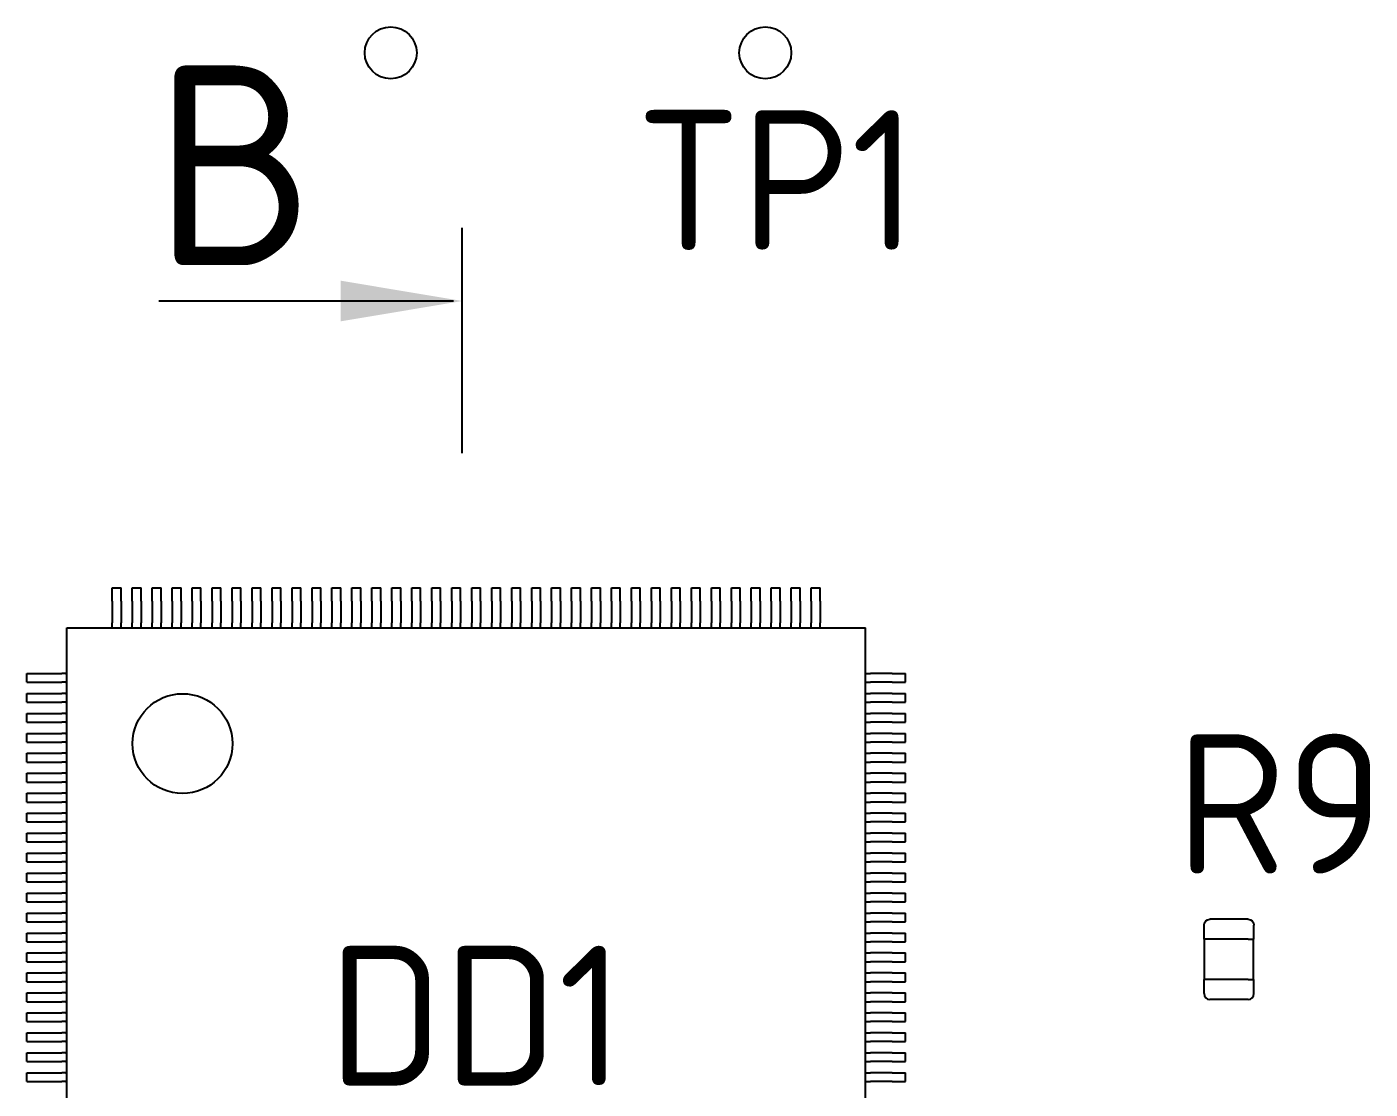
# Model space of a CAD drawing. Extents: x -34 to 51106, y -14166 to 1700.
# Drawn here: x 1099.3 to 1132.93, y 72.32 to 98.92 of the extents above; entities that cross this region are included whole.
import ezdxf

# ---------------------------------------------------------------- set-up
doc = ezdxf.new("R2010")
doc.units = 0
doc.layers.get('0').update_dxf_attribs({"linetype": 'CONTINUOUS'})
doc.layers.add('ВИДЫ', color=30, linetype='CONTINUOUS')
doc.layers.add('ТЕКСТ', color=4, linetype='CONTINUOUS')
doc.styles.add('GOST_TYPE_B', font='GOST_B.TTF', dxfattribs={"height": 3.5})

msp = doc.modelspace()

# ---------------------------------------------------------------- linework, layer by layer
at = {"linetype": 'CONTINUOUS'}
for p, q in [((1101.4356, 84.535), (1101.4356, 84.8673)), ((1101.4356, 84.8673), (1101.6556, 84.8673)), ((1101.6556, 84.535), (1101.6556, 84.8673)), ((1101.9356, 84.535), (1101.9356, 84.8673)), ((1101.9356, 84.8673), (1102.1556, 84.8673)), ((1102.1556, 84.535), (1102.1556, 84.8673)), ((1102.4356, 84.535), (1102.4356, 84.8673)), ((1102.4356, 84.8673), (1102.6556, 84.8673)), ((1102.6556, 84.535), (1102.6556, 84.8673)), ((1102.9356, 84.535), (1102.9356, 84.8673)), ((1102.9356, 84.8673), (1103.1556, 84.8673)), ((1103.1556, 84.535), (1103.1556, 84.8673)), ((1103.4356, 84.535), (1103.4356, 84.8673)), ((1103.4356, 84.8673), (1103.6556, 84.8673)), ((1103.6556, 84.535), (1103.6556, 84.8673)), ((1103.9356, 84.535), (1103.9356, 84.8673)), ((1103.9356, 84.8673), (1104.1556, 84.8673)), ((1104.1556, 84.535), (1104.1556, 84.8673)), ((1104.4356, 84.535), (1104.4356, 84.8673)), ((1104.4356, 84.8673), (1104.6556, 84.8673)), ((1104.6556, 84.535), (1104.6556, 84.8673)), ((1104.9356, 84.535), (1104.9356, 84.8673)), ((1104.9356, 84.8673), (1105.1556, 84.8673)), ((1105.1556, 84.535), (1105.1556, 84.8673)), ((1105.4356, 84.535), (1105.4356, 84.8673)), ((1105.4356, 84.8673), (1105.6556, 84.8673)), ((1105.6556, 84.535), (1105.6556, 84.8673)), ((1105.9356, 84.535), (1105.9356, 84.8673)), ((1105.9356, 84.8673), (1106.1556, 84.8673)), ((1106.1556, 84.535), (1106.1556, 84.8673)), ((1106.4356, 84.535), (1106.4356, 84.8673)), ((1106.4356, 84.8673), (1106.6556, 84.8673)), ((1106.6556, 84.535), (1106.6556, 84.8673)), ((1106.9356, 84.535), (1106.9356, 84.8673)), ((1106.9356, 84.8673), (1107.1556, 84.8673)), ((1107.1556, 84.535), (1107.1556, 84.8673)), ((1107.4356, 84.535), (1107.4356, 84.8673)), ((1107.4356, 84.8673), (1107.6556, 84.8673)), ((1107.6556, 84.535), (1107.6556, 84.8673)), ((1107.9356, 84.535), (1107.9356, 84.8673)), ((1107.9356, 84.8673), (1108.1556, 84.8673)), ((1108.1556, 84.535), (1108.1556, 84.8673)), ((1108.4356, 84.535), (1108.4356, 84.8673)), ((1108.4356, 84.8673), (1108.6556, 84.8673)), ((1108.6556, 84.535), (1108.6556, 84.8673)), ((1108.9356, 84.535), (1108.9356, 84.8673)), ((1108.9356, 84.8673), (1109.1556, 84.8673)), ((1109.1556, 84.535), (1109.1556, 84.8673)), ((1109.4356, 84.535), (1109.4356, 84.8673)), ((1109.4356, 84.8673), (1109.6556, 84.8673)), ((1109.6556, 84.535), (1109.6556, 84.8673)), ((1109.9356, 84.535), (1109.9356, 84.8673)), ((1109.9356, 84.8673), (1110.1556, 84.8673)), ((1110.1556, 84.535), (1110.1556, 84.8673)), ((1110.4356, 84.535), (1110.4356, 84.8673)), ((1110.4356, 84.8673), (1110.6556, 84.8673)), ((1110.6556, 84.535), (1110.6556, 84.8673)), ((1110.9356, 84.535), (1110.9356, 84.8673)), ((1110.9356, 84.8673), (1111.1556, 84.8673)), ((1111.1556, 84.535), (1111.1556, 84.8673)), ((1111.4356, 84.535), (1111.4356, 84.8673)), ((1111.4356, 84.8673), (1111.6556, 84.8673)), ((1111.6556, 84.535), (1111.6556, 84.8673)), ((1111.9356, 84.535), (1111.9356, 84.8673)), ((1111.9356, 84.8673), (1112.1556, 84.8673)), ((1112.1556, 84.535), (1112.1556, 84.8673)), ((1112.4356, 84.535), (1112.4356, 84.8673)), ((1112.4356, 84.8673), (1112.6556, 84.8673)), ((1112.6556, 84.535), (1112.6556, 84.8673)), ((1112.9356, 84.535), (1112.9356, 84.8673)), ((1112.9356, 84.8673), (1113.1556, 84.8673)), ((1113.1556, 84.535), (1113.1556, 84.8673)), ((1113.4356, 84.535), (1113.4356, 84.8673)), ((1113.4356, 84.8673), (1113.6556, 84.8673)), ((1113.6556, 84.535), (1113.6556, 84.8673)), ((1113.9356, 84.535), (1113.9356, 84.8673)), ((1113.9356, 84.8673), (1114.1556, 84.8673)), ((1114.1556, 84.535), (1114.1556, 84.8673)), ((1114.4356, 84.535), (1114.4356, 84.8673)), ((1114.4356, 84.8673), (1114.6556, 84.8673)), ((1114.6556, 84.535), (1114.6556, 84.8673)), ((1114.9356, 84.535), (1114.9356, 84.8673)), ((1114.9356, 84.8673), (1115.1556, 84.8673)), ((1115.1556, 84.535), (1115.1556, 84.8673)), ((1115.4356, 84.535), (1115.4356, 84.8673)), ((1115.4356, 84.8673), (1115.6556, 84.8673)), ((1115.6556, 84.535), (1115.6556, 84.8673)), ((1115.9356, 84.535), (1115.9356, 84.8673)), ((1115.9356, 84.8673), (1116.1556, 84.8673)), ((1116.1556, 84.535), (1116.1556, 84.8673)), ((1116.4356, 84.535), (1116.4356, 84.8673)), ((1116.4356, 84.8673), (1116.6556, 84.8673)), ((1116.6556, 84.535), (1116.6556, 84.8673)), ((1116.9356, 84.535), (1116.9356, 84.8673)), ((1116.9356, 84.8673), (1117.1556, 84.8673)), ((1117.1556, 84.535), (1117.1556, 84.8673)), ((1117.4356, 84.535), (1117.4356, 84.8673)), ((1117.4356, 84.8673), (1117.6556, 84.8673)), ((1117.6556, 84.535), (1117.6556, 84.8673)), ((1117.9356, 84.535), (1117.9356, 84.8673)), ((1117.9356, 84.8673), (1118.1556, 84.8673)), ((1118.1556, 84.535), (1118.1556, 84.8673)), ((1118.4356, 84.535), (1118.4356, 84.8673)), ((1118.4356, 84.8673), (1118.6556, 84.8673)), ((1118.6556, 84.535), (1118.6556, 84.8673)), ((1118.9356, 84.535), (1118.9356, 84.8673)), ((1118.9356, 84.8673), (1119.1556, 84.8673)), ((1119.1556, 84.535), (1119.1556, 84.8673)), ((1101.4356, 84.535), (1101.4356, 84.4435)), ((1101.4356, 84.4435), (1101.4356, 83.9914)), ((1101.6556, 84.535), (1101.6556, 84.4435)), ((1101.6556, 84.4435), (1101.6556, 83.9914)), ((1101.9356, 84.535), (1101.9356, 84.4435)), ((1101.9356, 84.4435), (1101.9356, 83.9914)), ((1102.1556, 84.535), (1102.1556, 84.4435)), ((1102.1556, 84.4435), (1102.1556, 83.9914)), ((1102.4356, 84.535), (1102.4356, 84.4435)), ((1102.4356, 84.4435), (1102.4356, 83.9914)), ((1102.6556, 84.535), (1102.6556, 84.4435)), ((1102.6556, 84.4435), (1102.6556, 83.9914)), ((1102.9356, 84.535), (1102.9356, 84.4435)), ((1102.9356, 84.4435), (1102.9356, 83.9914)), ((1103.1556, 84.535), (1103.1556, 84.4435)), ((1103.1556, 84.4435), (1103.1556, 83.9914)), ((1103.4356, 84.535), (1103.4356, 84.4435)), ((1103.4356, 84.4435), (1103.4356, 83.9914)), ((1103.6556, 84.535), (1103.6556, 84.4435)), ((1103.6556, 84.4435), (1103.6556, 83.9914)), ((1103.9356, 84.535), (1103.9356, 84.4435)), ((1103.9356, 84.4435), (1103.9356, 83.9914)), ((1104.1556, 84.535), (1104.1556, 84.4435)), ((1104.1556, 84.4435), (1104.1556, 83.9914)), ((1104.4356, 84.535), (1104.4356, 84.4435)), ((1104.4356, 84.4435), (1104.4356, 83.9914)), ((1104.6556, 84.535), (1104.6556, 84.4435)), ((1104.6556, 84.4435), (1104.6556, 83.9914)), ((1104.9356, 84.535), (1104.9356, 84.4435)), ((1104.9356, 84.4435), (1104.9356, 83.9914)), ((1105.1556, 84.535), (1105.1556, 84.4435)), ((1105.1556, 84.4435), (1105.1556, 83.9914)), ((1105.4356, 84.535), (1105.4356, 84.4435)), ((1105.4356, 84.4435), (1105.4356, 83.9914)), ((1105.6556, 84.535), (1105.6556, 84.4435)), ((1105.6556, 84.4435), (1105.6556, 83.9914)), ((1105.9356, 84.535), (1105.9356, 84.4435)), ((1105.9356, 84.4435), (1105.9356, 83.9914)), ((1106.1556, 84.535), (1106.1556, 84.4435)), ((1106.1556, 84.4435), (1106.1556, 83.9914)), ((1106.4356, 84.535), (1106.4356, 84.4435)), ((1106.4356, 84.4435), (1106.4356, 83.9914)), ((1106.6556, 84.535), (1106.6556, 84.4435)), ((1106.6556, 84.4435), (1106.6556, 83.9914)), ((1106.9356, 84.535), (1106.9356, 84.4435)), ((1106.9356, 84.4435), (1106.9356, 83.9914)), ((1107.1556, 84.535), (1107.1556, 84.4435)), ((1107.1556, 84.4435), (1107.1556, 83.9914)), ((1107.4356, 84.535), (1107.4356, 84.4435)), ((1107.4356, 84.4435), (1107.4356, 83.9914)), ((1107.6556, 84.535), (1107.6556, 84.4435)), ((1107.6556, 84.4435), (1107.6556, 83.9914)), ((1107.9356, 84.535), (1107.9356, 84.4435)), ((1107.9356, 84.4435), (1107.9356, 83.9914)), ((1108.1556, 84.535), (1108.1556, 84.4435)), ((1108.1556, 84.4435), (1108.1556, 83.9914)), ((1108.4356, 84.535), (1108.4356, 84.4435)), ((1108.4356, 84.4435), (1108.4356, 83.9914)), ((1108.6556, 84.535), (1108.6556, 84.4435)), ((1108.6556, 84.4435), (1108.6556, 83.9914)), ((1108.9356, 84.535), (1108.9356, 84.4435)), ((1108.9356, 84.4435), (1108.9356, 83.9914)), ((1109.1556, 84.535), (1109.1556, 84.4435)), ((1109.1556, 84.4435), (1109.1556, 83.9914)), ((1109.4356, 84.535), (1109.4356, 84.4435)), ((1109.4356, 84.4435), (1109.4356, 83.9914)), ((1109.6556, 84.535), (1109.6556, 84.4435)), ((1109.6556, 84.4435), (1109.6556, 83.9914)), ((1109.9356, 84.535), (1109.9356, 84.4435)), ((1109.9356, 84.4435), (1109.9356, 83.9914)), ((1110.1556, 84.535), (1110.1556, 84.4435)), ((1110.1556, 84.4435), (1110.1556, 83.9914)), ((1110.4356, 84.535), (1110.4356, 84.4435)), ((1110.4356, 84.4435), (1110.4356, 83.9914)), ((1110.6556, 84.535), (1110.6556, 84.4435)), ((1110.6556, 84.4435), (1110.6556, 83.9914)), ((1110.9356, 84.535), (1110.9356, 84.4435)), ((1110.9356, 84.4435), (1110.9356, 83.9914)), ((1111.1556, 84.535), (1111.1556, 84.4435)), ((1111.1556, 84.4435), (1111.1556, 83.9914)), ((1111.4356, 84.535), (1111.4356, 84.4435)), ((1111.4356, 84.4435), (1111.4356, 83.9914)), ((1111.6556, 84.535), (1111.6556, 84.4435)), ((1111.6556, 84.4435), (1111.6556, 83.9914)), ((1111.9356, 84.535), (1111.9356, 84.4435)), ((1111.9356, 84.4435), (1111.9356, 83.9914)), ((1112.1556, 84.535), (1112.1556, 84.4435)), ((1112.1556, 84.4435), (1112.1556, 83.9914)), ((1112.4356, 84.535), (1112.4356, 84.4435)), ((1112.4356, 84.4435), (1112.4356, 83.9914)), ((1112.6556, 84.535), (1112.6556, 84.4435)), ((1112.6556, 84.4435), (1112.6556, 83.9914)), ((1112.9356, 84.535), (1112.9356, 84.4435)), ((1112.9356, 84.4435), (1112.9356, 83.9914)), ((1113.1556, 84.535), (1113.1556, 84.4435)), ((1113.1556, 84.4435), (1113.1556, 83.9914)), ((1113.4356, 84.535), (1113.4356, 84.4435)), ((1113.4356, 84.4435), (1113.4356, 83.9914)), ((1113.6556, 84.535), (1113.6556, 84.4435)), ((1113.6556, 84.4435), (1113.6556, 83.9914)), ((1113.9356, 84.535), (1113.9356, 84.4435)), ((1113.9356, 84.4435), (1113.9356, 83.9914)), ((1114.1556, 84.535), (1114.1556, 84.4435)), ((1114.1556, 84.4435), (1114.1556, 83.9914)), ((1114.4356, 84.535), (1114.4356, 84.4435)), ((1114.4356, 84.4435), (1114.4356, 83.9914)), ((1114.6556, 84.535), (1114.6556, 84.4435)), ((1114.6556, 84.4435), (1114.6556, 83.9914)), ((1114.9356, 84.535), (1114.9356, 84.4435)), ((1114.9356, 84.4435), (1114.9356, 83.9914)), ((1115.1556, 84.535), (1115.1556, 84.4435)), ((1115.1556, 84.4435), (1115.1556, 83.9914)), ((1115.4356, 84.535), (1115.4356, 84.4435)), ((1115.4356, 84.4435), (1115.4356, 83.9914)), ((1115.6556, 84.535), (1115.6556, 84.4435)), ((1115.6556, 84.4435), (1115.6556, 83.9914)), ((1115.9356, 84.535), (1115.9356, 84.4435)), ((1115.9356, 84.4435), (1115.9356, 83.9914)), ((1116.1556, 84.535), (1116.1556, 84.4435)), ((1116.1556, 84.4435), (1116.1556, 83.9914)), ((1116.4356, 84.535), (1116.4356, 84.4435)), ((1116.4356, 84.4435), (1116.4356, 83.9914)), ((1116.6556, 84.535), (1116.6556, 84.4435)), ((1116.6556, 84.4435), (1116.6556, 83.9914)), ((1116.9356, 84.535), (1116.9356, 84.4435)), ((1116.9356, 84.4435), (1116.9356, 83.9914)), ((1117.1556, 84.535), (1117.1556, 84.4435)), ((1117.1556, 84.4435), (1117.1556, 83.9914)), ((1117.4356, 84.535), (1117.4356, 84.4435)), ((1117.4356, 84.4435), (1117.4356, 83.9914)), ((1117.6556, 84.535), (1117.6556, 84.4435)), ((1117.6556, 84.4435), (1117.6556, 83.9914)), ((1117.9356, 84.535), (1117.9356, 84.4435)), ((1117.9356, 84.4435), (1117.9356, 83.9914)), ((1118.1556, 84.535), (1118.1556, 84.4435)), ((1118.1556, 84.4435), (1118.1556, 83.9914)), ((1118.4356, 84.535), (1118.4356, 84.4435)), ((1118.4356, 84.4435), (1118.4356, 83.9914)), ((1118.6556, 84.535), (1118.6556, 84.4435)), ((1118.6556, 84.4435), (1118.6556, 83.9914)), ((1118.9356, 84.535), (1118.9356, 84.4435)), ((1118.9356, 84.4435), (1118.9356, 83.9914)), ((1119.1556, 84.535), (1119.1556, 84.4435)), ((1119.1556, 84.4435), (1119.1556, 83.9914)), ((1100.2956, 63.8673), (1100.2956, 83.8673)), ((1100.2956, 83.8673), (1120.2956, 83.8673)), ((1101.4356, 83.8999), (1101.4356, 83.9914)), ((1101.4356, 83.8673), (1101.4356, 83.8999)), ((1101.4356, 83.8673), (1101.6556, 83.8673)), ((1101.6556, 83.8999), (1101.6556, 83.9914)), ((1101.6556, 83.8673), (1101.6556, 83.8999)), ((1101.9356, 83.8999), (1101.9356, 83.9914)), ((1101.9356, 83.8673), (1101.9356, 83.8999)), ((1101.9356, 83.8673), (1102.1556, 83.8673)), ((1102.1556, 83.8999), (1102.1556, 83.9914)), ((1102.1556, 83.8673), (1102.1556, 83.8999)), ((1102.4356, 83.8999), (1102.4356, 83.9914)), ((1102.4356, 83.8673), (1102.4356, 83.8999)), ((1102.4356, 83.8673), (1102.6556, 83.8673)), ((1102.6556, 83.8999), (1102.6556, 83.9914)), ((1102.6556, 83.8673), (1102.6556, 83.8999)), ((1102.9356, 83.8999), (1102.9356, 83.9914)), ((1102.9356, 83.8673), (1102.9356, 83.8999)), ((1102.9356, 83.8673), (1103.1556, 83.8673)), ((1103.1556, 83.8999), (1103.1556, 83.9914)), ((1103.1556, 83.8673), (1103.1556, 83.8999)), ((1103.4356, 83.8999), (1103.4356, 83.9914)), ((1103.4356, 83.8673), (1103.4356, 83.8999)), ((1103.4356, 83.8673), (1103.6556, 83.8673)), ((1103.6556, 83.8999), (1103.6556, 83.9914)), ((1103.6556, 83.8673), (1103.6556, 83.8999)), ((1103.9356, 83.8999), (1103.9356, 83.9914)), ((1103.9356, 83.8673), (1103.9356, 83.8999)), ((1103.9356, 83.8673), (1104.1556, 83.8673)), ((1104.1556, 83.8999), (1104.1556, 83.9914)), ((1104.1556, 83.8673), (1104.1556, 83.8999)), ((1104.4356, 83.8999), (1104.4356, 83.9914)), ((1104.4356, 83.8673), (1104.4356, 83.8999)), ((1104.4356, 83.8673), (1104.6556, 83.8673)), ((1104.6556, 83.8999), (1104.6556, 83.9914)), ((1104.6556, 83.8673), (1104.6556, 83.8999)), ((1104.9356, 83.8999), (1104.9356, 83.9914)), ((1104.9356, 83.8673), (1104.9356, 83.8999)), ((1104.9356, 83.8673), (1105.1556, 83.8673)), ((1105.1556, 83.8999), (1105.1556, 83.9914)), ((1105.1556, 83.8673), (1105.1556, 83.8999)), ((1105.4356, 83.8999), (1105.4356, 83.9914)), ((1105.4356, 83.8673), (1105.4356, 83.8999)), ((1105.4356, 83.8673), (1105.6556, 83.8673)), ((1105.6556, 83.8999), (1105.6556, 83.9914)), ((1105.6556, 83.8673), (1105.6556, 83.8999)), ((1105.9356, 83.8999), (1105.9356, 83.9914)), ((1105.9356, 83.8673), (1105.9356, 83.8999)), ((1105.9356, 83.8673), (1106.1556, 83.8673)), ((1106.1556, 83.8999), (1106.1556, 83.9914)), ((1106.1556, 83.8673), (1106.1556, 83.8999)), ((1106.4356, 83.8999), (1106.4356, 83.9914)), ((1106.4356, 83.8673), (1106.4356, 83.8999)), ((1106.4356, 83.8673), (1106.6556, 83.8673)), ((1106.6556, 83.8999), (1106.6556, 83.9914)), ((1106.6556, 83.8673), (1106.6556, 83.8999)), ((1106.9356, 83.8999), (1106.9356, 83.9914)), ((1106.9356, 83.8673), (1106.9356, 83.8999)), ((1106.9356, 83.8673), (1107.1556, 83.8673)), ((1107.1556, 83.8999), (1107.1556, 83.9914)), ((1107.1556, 83.8673), (1107.1556, 83.8999)), ((1107.4356, 83.8999), (1107.4356, 83.9914)), ((1107.4356, 83.8673), (1107.4356, 83.8999)), ((1107.4356, 83.8673), (1107.6556, 83.8673)), ((1107.6556, 83.8999), (1107.6556, 83.9914)), ((1107.6556, 83.8673), (1107.6556, 83.8999)), ((1107.9356, 83.8999), (1107.9356, 83.9914)), ((1107.9356, 83.8673), (1107.9356, 83.8999)), ((1107.9356, 83.8673), (1108.1556, 83.8673)), ((1108.1556, 83.8999), (1108.1556, 83.9914)), ((1108.1556, 83.8673), (1108.1556, 83.8999)), ((1108.4356, 83.8999), (1108.4356, 83.9914)), ((1108.4356, 83.8673), (1108.4356, 83.8999)), ((1108.4356, 83.8673), (1108.6556, 83.8673)), ((1108.6556, 83.8999), (1108.6556, 83.9914)), ((1108.6556, 83.8673), (1108.6556, 83.8999)), ((1108.9356, 83.8999), (1108.9356, 83.9914)), ((1108.9356, 83.8673), (1108.9356, 83.8999)), ((1108.9356, 83.8673), (1109.1556, 83.8673)), ((1109.1556, 83.8999), (1109.1556, 83.9914)), ((1109.1556, 83.8673), (1109.1556, 83.8999)), ((1109.4356, 83.8999), (1109.4356, 83.9914)), ((1109.4356, 83.8673), (1109.4356, 83.8999)), ((1109.4356, 83.8673), (1109.6556, 83.8673)), ((1109.6556, 83.8999), (1109.6556, 83.9914)), ((1109.6556, 83.8673), (1109.6556, 83.8999)), ((1109.9356, 83.8999), (1109.9356, 83.9914)), ((1109.9356, 83.8673), (1109.9356, 83.8999)), ((1109.9356, 83.8673), (1110.1556, 83.8673)), ((1110.1556, 83.8999), (1110.1556, 83.9914)), ((1110.1556, 83.8673), (1110.1556, 83.8999)), ((1110.4356, 83.8999), (1110.4356, 83.9914)), ((1110.4356, 83.8673), (1110.4356, 83.8999)), ((1110.4356, 83.8673), (1110.6556, 83.8673)), ((1110.6556, 83.8999), (1110.6556, 83.9914)), ((1110.6556, 83.8673), (1110.6556, 83.8999)), ((1110.9356, 83.8999), (1110.9356, 83.9914)), ((1110.9356, 83.8673), (1110.9356, 83.8999)), ((1110.9356, 83.8673), (1111.1556, 83.8673)), ((1111.1556, 83.8999), (1111.1556, 83.9914)), ((1111.1556, 83.8673), (1111.1556, 83.8999)), ((1111.4356, 83.8999), (1111.4356, 83.9914)), ((1111.4356, 83.8673), (1111.4356, 83.8999)), ((1111.4356, 83.8673), (1111.6556, 83.8673)), ((1111.6556, 83.8999), (1111.6556, 83.9914)), ((1111.6556, 83.8673), (1111.6556, 83.8999)), ((1111.9356, 83.8999), (1111.9356, 83.9914)), ((1111.9356, 83.8673), (1111.9356, 83.8999)), ((1111.9356, 83.8673), (1112.1556, 83.8673)), ((1112.1556, 83.8999), (1112.1556, 83.9914)), ((1112.1556, 83.8673), (1112.1556, 83.8999)), ((1112.4356, 83.8999), (1112.4356, 83.9914)), ((1112.4356, 83.8673), (1112.4356, 83.8999)), ((1112.4356, 83.8673), (1112.6556, 83.8673)), ((1112.6556, 83.8999), (1112.6556, 83.9914)), ((1112.6556, 83.8673), (1112.6556, 83.8999)), ((1112.9356, 83.8999), (1112.9356, 83.9914)), ((1112.9356, 83.8673), (1112.9356, 83.8999)), ((1112.9356, 83.8673), (1113.1556, 83.8673)), ((1113.1556, 83.8999), (1113.1556, 83.9914)), ((1113.1556, 83.8673), (1113.1556, 83.8999)), ((1113.4356, 83.8999), (1113.4356, 83.9914)), ((1113.4356, 83.8673), (1113.4356, 83.8999)), ((1113.4356, 83.8673), (1113.6556, 83.8673)), ((1113.6556, 83.8999), (1113.6556, 83.9914)), ((1113.6556, 83.8673), (1113.6556, 83.8999)), ((1113.9356, 83.8999), (1113.9356, 83.9914)), ((1113.9356, 83.8673), (1113.9356, 83.8999)), ((1113.9356, 83.8673), (1114.1556, 83.8673)), ((1114.1556, 83.8999), (1114.1556, 83.9914)), ((1114.1556, 83.8673), (1114.1556, 83.8999)), ((1114.4356, 83.8999), (1114.4356, 83.9914)), ((1114.4356, 83.8673), (1114.4356, 83.8999)), ((1114.4356, 83.8673), (1114.6556, 83.8673)), ((1114.6556, 83.8999), (1114.6556, 83.9914)), ((1114.6556, 83.8673), (1114.6556, 83.8999)), ((1114.9356, 83.8999), (1114.9356, 83.9914)), ((1114.9356, 83.8673), (1114.9356, 83.8999)), ((1114.9356, 83.8673), (1115.1556, 83.8673)), ((1115.1556, 83.8999), (1115.1556, 83.9914)), ((1115.1556, 83.8673), (1115.1556, 83.8999)), ((1115.4356, 83.8999), (1115.4356, 83.9914)), ((1115.4356, 83.8673), (1115.4356, 83.8999)), ((1115.4356, 83.8673), (1115.6556, 83.8673)), ((1115.6556, 83.8999), (1115.6556, 83.9914)), ((1115.6556, 83.8673), (1115.6556, 83.8999)), ((1115.9356, 83.8999), (1115.9356, 83.9914)), ((1115.9356, 83.8673), (1115.9356, 83.8999)), ((1115.9356, 83.8673), (1116.1556, 83.8673)), ((1116.1556, 83.8999), (1116.1556, 83.9914)), ((1116.1556, 83.8673), (1116.1556, 83.8999)), ((1116.4356, 83.8999), (1116.4356, 83.9914)), ((1116.4356, 83.8673), (1116.4356, 83.8999)), ((1116.4356, 83.8673), (1116.6556, 83.8673)), ((1116.6556, 83.8999), (1116.6556, 83.9914)), ((1116.6556, 83.8673), (1116.6556, 83.8999)), ((1116.9356, 83.8999), (1116.9356, 83.9914)), ((1116.9356, 83.8673), (1116.9356, 83.8999)), ((1116.9356, 83.8673), (1117.1556, 83.8673)), ((1117.1556, 83.8999), (1117.1556, 83.9914)), ((1117.1556, 83.8673), (1117.1556, 83.8999)), ((1117.4356, 83.8999), (1117.4356, 83.9914)), ((1117.4356, 83.8673), (1117.4356, 83.8999)), ((1117.4356, 83.8673), (1117.6556, 83.8673)), ((1117.6556, 83.8999), (1117.6556, 83.9914)), ((1117.6556, 83.8673), (1117.6556, 83.8999)), ((1117.9356, 83.8999), (1117.9356, 83.9914)), ((1117.9356, 83.8673), (1117.9356, 83.8999)), ((1117.9356, 83.8673), (1118.1556, 83.8673)), ((1118.1556, 83.8999), (1118.1556, 83.9914)), ((1118.1556, 83.8673), (1118.1556, 83.8999)), ((1118.4356, 83.8999), (1118.4356, 83.9914)), ((1118.4356, 83.8673), (1118.4356, 83.8999)), ((1118.4356, 83.8673), (1118.6556, 83.8673)), ((1118.6556, 83.8999), (1118.6556, 83.9914)), ((1118.6556, 83.8673), (1118.6556, 83.8999)), ((1118.9356, 83.8999), (1118.9356, 83.9914)), ((1118.9356, 83.8673), (1118.9356, 83.8999)), ((1118.9356, 83.8673), (1119.1556, 83.8673)), ((1119.1556, 83.8999), (1119.1556, 83.9914)), ((1119.1556, 83.8673), (1119.1556, 83.8999)), ((1120.2956, 63.8673), (1120.2956, 83.8673)), ((1099.2956, 82.7273), (1099.6279, 82.7273)), ((1099.2956, 82.5073), (1099.2956, 82.7273)), ((1099.2956, 82.5073), (1099.6279, 82.5073)), ((1099.6279, 82.7273), (1099.7194, 82.7273)), ((1099.6279, 82.5073), (1099.7194, 82.5073)), ((1099.7194, 82.7273), (1100.1715, 82.7273)), ((1099.7194, 82.5073), (1100.1715, 82.5073)), ((1100.263, 82.7273), (1100.1715, 82.7273)), ((1100.263, 82.5073), (1100.1715, 82.5073)), ((1100.263, 82.7273), (1100.2956, 82.7273)), ((1100.263, 82.5073), (1100.2956, 82.5073)), ((1100.2956, 82.5073), (1100.2956, 82.7273)), ((1120.2956, 82.7273), (1120.3283, 82.7273)), ((1120.2956, 82.5073), (1120.2956, 82.7273)), ((1120.2956, 82.5073), (1120.3283, 82.5073)), ((1120.3283, 82.7273), (1120.4198, 82.7273)), ((1120.3283, 82.5073), (1120.4198, 82.5073)), ((1120.8719, 82.7273), (1120.4198, 82.7273)), ((1120.8719, 82.5073), (1120.4198, 82.5073)), ((1120.9634, 82.7273), (1120.8719, 82.7273)), ((1120.9634, 82.5073), (1120.8719, 82.5073)), ((1120.9634, 82.7273), (1121.2956, 82.7273)), ((1120.9634, 82.5073), (1121.2956, 82.5073)), ((1121.2956, 82.5073), (1121.2956, 82.7273)), ((1099.2956, 82.2273), (1099.6279, 82.2273)), ((1099.2956, 82.0073), (1099.2956, 82.2273)), ((1099.6279, 82.2273), (1099.7194, 82.2273)), ((1099.7194, 82.2273), (1100.1715, 82.2273)), ((1100.263, 82.2273), (1100.1715, 82.2273)), ((1100.263, 82.2273), (1100.2956, 82.2273)), ((1100.2956, 82.0073), (1100.2956, 82.2273)), ((1120.2956, 82.2273), (1120.3283, 82.2273)), ((1120.2956, 82.0073), (1120.2956, 82.2273)), ((1120.3283, 82.2273), (1120.4198, 82.2273)), ((1120.8719, 82.2273), (1120.4198, 82.2273)), ((1120.9634, 82.2273), (1120.8719, 82.2273)), ((1120.9634, 82.2273), (1121.2956, 82.2273)), ((1121.2956, 82.0073), (1121.2956, 82.2273)), ((1099.2956, 82.0073), (1099.6279, 82.0073)), ((1099.6279, 82.0073), (1099.7194, 82.0073)), ((1099.7194, 82.0073), (1100.1715, 82.0073)), ((1100.263, 82.0073), (1100.1715, 82.0073)), ((1100.263, 82.0073), (1100.2956, 82.0073)), ((1120.2956, 82.0073), (1120.3283, 82.0073)), ((1120.3283, 82.0073), (1120.4198, 82.0073)), ((1120.8719, 82.0073), (1120.4198, 82.0073)), ((1120.9634, 82.0073), (1120.8719, 82.0073)), ((1120.9634, 82.0073), (1121.2956, 82.0073)), ((1099.2956, 81.7273), (1099.6279, 81.7273)), ((1099.2956, 81.5073), (1099.2956, 81.7273)), ((1099.2956, 81.5073), (1099.6279, 81.5073)), ((1099.6279, 81.7273), (1099.7194, 81.7273)), ((1099.6279, 81.5073), (1099.7194, 81.5073)), ((1099.7194, 81.7273), (1100.1715, 81.7273)), ((1099.7194, 81.5073), (1100.1715, 81.5073)), ((1100.263, 81.7273), (1100.1715, 81.7273)), ((1100.263, 81.5073), (1100.1715, 81.5073)), ((1100.263, 81.7273), (1100.2956, 81.7273)), ((1100.263, 81.5073), (1100.2956, 81.5073)), ((1100.2956, 81.5073), (1100.2956, 81.7273)), ((1120.2956, 81.7273), (1120.3283, 81.7273)), ((1120.2956, 81.5073), (1120.2956, 81.7273)), ((1120.2956, 81.5073), (1120.3283, 81.5073)), ((1120.3283, 81.7273), (1120.4198, 81.7273)), ((1120.3283, 81.5073), (1120.4198, 81.5073)), ((1120.8719, 81.7273), (1120.4198, 81.7273)), ((1120.8719, 81.5073), (1120.4198, 81.5073)), ((1120.9634, 81.7273), (1120.8719, 81.7273)), ((1120.9634, 81.5073), (1120.8719, 81.5073)), ((1120.9634, 81.7273), (1121.2956, 81.7273)), ((1120.9634, 81.5073), (1121.2956, 81.5073)), ((1121.2956, 81.5073), (1121.2956, 81.7273)), ((1099.2956, 81.2273), (1099.6279, 81.2273)), ((1099.2956, 81.0073), (1099.2956, 81.2273)), ((1099.6279, 81.2273), (1099.7194, 81.2273)), ((1099.7194, 81.2273), (1100.1715, 81.2273)), ((1100.263, 81.2273), (1100.1715, 81.2273)), ((1100.263, 81.2273), (1100.2956, 81.2273)), ((1100.2956, 81.0073), (1100.2956, 81.2273)), ((1120.2956, 81.2273), (1120.3283, 81.2273)), ((1120.2956, 81.0073), (1120.2956, 81.2273)), ((1120.3283, 81.2273), (1120.4198, 81.2273)), ((1120.8719, 81.2273), (1120.4198, 81.2273)), ((1120.9634, 81.2273), (1120.8719, 81.2273)), ((1120.9634, 81.2273), (1121.2956, 81.2273)), ((1121.2956, 81.0073), (1121.2956, 81.2273)), ((1099.2956, 81.0073), (1099.6279, 81.0073)), ((1099.2956, 80.7273), (1099.6279, 80.7273)), ((1099.2956, 80.5073), (1099.2956, 80.7273)), ((1099.6279, 81.0073), (1099.7194, 81.0073)), ((1099.6279, 80.7273), (1099.7194, 80.7273)), ((1099.7194, 81.0073), (1100.1715, 81.0073)), ((1099.7194, 80.7273), (1100.1715, 80.7273)), ((1100.263, 81.0073), (1100.1715, 81.0073)), ((1100.263, 80.7273), (1100.1715, 80.7273)), ((1100.263, 81.0073), (1100.2956, 81.0073)), ((1100.263, 80.7273), (1100.2956, 80.7273)), ((1100.2956, 80.5073), (1100.2956, 80.7273)), ((1120.2956, 81.0073), (1120.3283, 81.0073)), ((1120.2956, 80.7273), (1120.3283, 80.7273)), ((1120.2956, 80.5073), (1120.2956, 80.7273)), ((1120.3283, 81.0073), (1120.4198, 81.0073)), ((1120.3283, 80.7273), (1120.4198, 80.7273)), ((1120.8719, 81.0073), (1120.4198, 81.0073)), ((1120.8719, 80.7273), (1120.4198, 80.7273)), ((1120.9634, 81.0073), (1120.8719, 81.0073)), ((1120.9634, 80.7273), (1120.8719, 80.7273)), ((1120.9634, 81.0073), (1121.2956, 81.0073)), ((1120.9634, 80.7273), (1121.2956, 80.7273)), ((1121.2956, 80.5073), (1121.2956, 80.7273)), ((1099.2956, 80.5073), (1099.6279, 80.5073)), ((1099.6279, 80.5073), (1099.7194, 80.5073)), ((1099.7194, 80.5073), (1100.1715, 80.5073)), ((1100.263, 80.5073), (1100.1715, 80.5073)), ((1100.263, 80.5073), (1100.2956, 80.5073)), ((1120.2956, 80.5073), (1120.3283, 80.5073)), ((1120.3283, 80.5073), (1120.4198, 80.5073)), ((1120.8719, 80.5073), (1120.4198, 80.5073)), ((1120.9634, 80.5073), (1120.8719, 80.5073)), ((1120.9634, 80.5073), (1121.2956, 80.5073)), ((1099.2956, 80.2273), (1099.6279, 80.2273)), ((1099.2956, 80.0073), (1099.2956, 80.2273)), ((1099.6279, 80.2273), (1099.7194, 80.2273)), ((1099.7194, 80.2273), (1100.1715, 80.2273)), ((1100.263, 80.2273), (1100.1715, 80.2273)), ((1100.263, 80.2273), (1100.2956, 80.2273)), ((1100.2956, 80.0073), (1100.2956, 80.2273)), ((1120.2956, 80.2273), (1120.3283, 80.2273)), ((1120.2956, 80.0073), (1120.2956, 80.2273)), ((1120.3283, 80.2273), (1120.4198, 80.2273)), ((1120.8719, 80.2273), (1120.4198, 80.2273)), ((1120.9634, 80.2273), (1120.8719, 80.2273)), ((1120.9634, 80.2273), (1121.2956, 80.2273)), ((1121.2956, 80.0073), (1121.2956, 80.2273)), ((1099.2956, 80.0073), (1099.6279, 80.0073)), ((1099.2956, 79.7273), (1099.6279, 79.7273)), ((1099.2956, 79.5073), (1099.2956, 79.7273)), ((1099.6279, 80.0073), (1099.7194, 80.0073)), ((1099.6279, 79.7273), (1099.7194, 79.7273)), ((1099.7194, 80.0073), (1100.1715, 80.0073)), ((1099.7194, 79.7273), (1100.1715, 79.7273)), ((1100.263, 80.0073), (1100.1715, 80.0073)), ((1100.263, 79.7273), (1100.1715, 79.7273)), ((1100.263, 80.0073), (1100.2956, 80.0073)), ((1100.263, 79.7273), (1100.2956, 79.7273)), ((1100.2956, 79.5073), (1100.2956, 79.7273)), ((1120.2956, 80.0073), (1120.3283, 80.0073)), ((1120.2956, 79.7273), (1120.3283, 79.7273)), ((1120.2956, 79.5073), (1120.2956, 79.7273)), ((1120.3283, 80.0073), (1120.4198, 80.0073)), ((1120.3283, 79.7273), (1120.4198, 79.7273)), ((1120.8719, 80.0073), (1120.4198, 80.0073)), ((1120.8719, 79.7273), (1120.4198, 79.7273)), ((1120.9634, 80.0073), (1120.8719, 80.0073)), ((1120.9634, 79.7273), (1120.8719, 79.7273)), ((1120.9634, 80.0073), (1121.2956, 80.0073)), ((1120.9634, 79.7273), (1121.2956, 79.7273)), ((1121.2956, 79.5073), (1121.2956, 79.7273)), ((1099.2956, 79.5073), (1099.6279, 79.5073)), ((1099.6279, 79.5073), (1099.7194, 79.5073)), ((1099.7194, 79.5073), (1100.1715, 79.5073)), ((1100.263, 79.5073), (1100.1715, 79.5073)), ((1100.263, 79.5073), (1100.2956, 79.5073)), ((1120.2956, 79.5073), (1120.3283, 79.5073)), ((1120.3283, 79.5073), (1120.4198, 79.5073)), ((1120.8719, 79.5073), (1120.4198, 79.5073)), ((1120.9634, 79.5073), (1120.8719, 79.5073)), ((1120.9634, 79.5073), (1121.2956, 79.5073)), ((1099.2956, 79.2273), (1099.6279, 79.2273)), ((1099.2956, 79.0073), (1099.2956, 79.2273)), ((1099.6279, 79.2273), (1099.7194, 79.2273)), ((1099.7194, 79.2273), (1100.1715, 79.2273)), ((1100.263, 79.2273), (1100.1715, 79.2273)), ((1100.263, 79.2273), (1100.2956, 79.2273)), ((1100.2956, 79.0073), (1100.2956, 79.2273)), ((1120.2956, 79.2273), (1120.3283, 79.2273)), ((1120.2956, 79.0073), (1120.2956, 79.2273)), ((1120.3283, 79.2273), (1120.4198, 79.2273)), ((1120.8719, 79.2273), (1120.4198, 79.2273)), ((1120.9634, 79.2273), (1120.8719, 79.2273)), ((1120.9634, 79.2273), (1121.2956, 79.2273)), ((1121.2956, 79.0073), (1121.2956, 79.2273)), ((1099.2956, 79.0073), (1099.6279, 79.0073)), ((1099.2956, 78.7273), (1099.6279, 78.7273)), ((1099.2956, 78.5073), (1099.2956, 78.7273)), ((1099.6279, 79.0073), (1099.7194, 79.0073)), ((1099.6279, 78.7273), (1099.7194, 78.7273)), ((1099.7194, 79.0073), (1100.1715, 79.0073)), ((1099.7194, 78.7273), (1100.1715, 78.7273)), ((1100.263, 79.0073), (1100.1715, 79.0073)), ((1100.263, 78.7273), (1100.1715, 78.7273)), ((1100.263, 79.0073), (1100.2956, 79.0073)), ((1100.263, 78.7273), (1100.2956, 78.7273)), ((1100.2956, 78.5073), (1100.2956, 78.7273)), ((1120.2956, 79.0073), (1120.3283, 79.0073)), ((1120.2956, 78.7273), (1120.3283, 78.7273)), ((1120.2956, 78.5073), (1120.2956, 78.7273)), ((1120.3283, 79.0073), (1120.4198, 79.0073)), ((1120.3283, 78.7273), (1120.4198, 78.7273)), ((1120.8719, 79.0073), (1120.4198, 79.0073)), ((1120.8719, 78.7273), (1120.4198, 78.7273)), ((1120.9634, 79.0073), (1120.8719, 79.0073)), ((1120.9634, 78.7273), (1120.8719, 78.7273)), ((1120.9634, 79.0073), (1121.2956, 79.0073)), ((1120.9634, 78.7273), (1121.2956, 78.7273)), ((1121.2956, 78.5073), (1121.2956, 78.7273)), ((1099.2956, 78.5073), (1099.6279, 78.5073)), ((1099.6279, 78.5073), (1099.7194, 78.5073)), ((1099.7194, 78.5073), (1100.1715, 78.5073)), ((1100.263, 78.5073), (1100.1715, 78.5073)), ((1100.263, 78.5073), (1100.2956, 78.5073)), ((1120.2956, 78.5073), (1120.3283, 78.5073)), ((1120.3283, 78.5073), (1120.4198, 78.5073)), ((1120.8719, 78.5073), (1120.4198, 78.5073)), ((1120.9634, 78.5073), (1120.8719, 78.5073)), ((1120.9634, 78.5073), (1121.2956, 78.5073)), ((1099.2956, 78.2273), (1099.6279, 78.2273)), ((1099.2956, 78.0073), (1099.2956, 78.2273)), ((1099.6279, 78.2273), (1099.7194, 78.2273)), ((1099.7194, 78.2273), (1100.1715, 78.2273)), ((1100.263, 78.2273), (1100.1715, 78.2273)), ((1100.263, 78.2273), (1100.2956, 78.2273)), ((1100.2956, 78.0073), (1100.2956, 78.2273)), ((1120.2956, 78.2273), (1120.3283, 78.2273)), ((1120.2956, 78.0073), (1120.2956, 78.2273)), ((1120.3283, 78.2273), (1120.4198, 78.2273)), ((1120.8719, 78.2273), (1120.4198, 78.2273)), ((1120.9634, 78.2273), (1120.8719, 78.2273)), ((1120.9634, 78.2273), (1121.2956, 78.2273)), ((1121.2956, 78.0073), (1121.2956, 78.2273)), ((1099.2956, 78.0073), (1099.6279, 78.0073)), ((1099.2956, 77.7273), (1099.6279, 77.7273)), ((1099.2956, 77.5073), (1099.2956, 77.7273)), ((1099.6279, 78.0073), (1099.7194, 78.0073)), ((1099.6279, 77.7273), (1099.7194, 77.7273)), ((1099.7194, 78.0073), (1100.1715, 78.0073)), ((1099.7194, 77.7273), (1100.1715, 77.7273)), ((1100.263, 78.0073), (1100.1715, 78.0073)), ((1100.263, 77.7273), (1100.1715, 77.7273)), ((1100.263, 78.0073), (1100.2956, 78.0073)), ((1100.263, 77.7273), (1100.2956, 77.7273)), ((1100.2956, 77.5073), (1100.2956, 77.7273)), ((1120.2956, 78.0073), (1120.3283, 78.0073)), ((1120.2956, 77.7273), (1120.3283, 77.7273)), ((1120.2956, 77.5073), (1120.2956, 77.7273)), ((1120.3283, 78.0073), (1120.4198, 78.0073)), ((1120.3283, 77.7273), (1120.4198, 77.7273)), ((1120.8719, 78.0073), (1120.4198, 78.0073)), ((1120.8719, 77.7273), (1120.4198, 77.7273)), ((1120.9634, 78.0073), (1120.8719, 78.0073)), ((1120.9634, 77.7273), (1120.8719, 77.7273)), ((1120.9634, 78.0073), (1121.2956, 78.0073)), ((1120.9634, 77.7273), (1121.2956, 77.7273)), ((1121.2956, 77.5073), (1121.2956, 77.7273)), ((1099.2956, 77.5073), (1099.6279, 77.5073)), ((1099.6279, 77.5073), (1099.7194, 77.5073)), ((1099.7194, 77.5073), (1100.1715, 77.5073)), ((1100.263, 77.5073), (1100.1715, 77.5073)), ((1100.263, 77.5073), (1100.2956, 77.5073)), ((1120.2956, 77.5073), (1120.3283, 77.5073)), ((1120.3283, 77.5073), (1120.4198, 77.5073)), ((1120.8719, 77.5073), (1120.4198, 77.5073)), ((1120.9634, 77.5073), (1120.8719, 77.5073)), ((1120.9634, 77.5073), (1121.2956, 77.5073)), ((1099.2956, 77.2273), (1099.6279, 77.2273)), ((1099.2956, 77.0073), (1099.2956, 77.2273)), ((1099.6279, 77.2273), (1099.7194, 77.2273)), ((1099.7194, 77.2273), (1100.1715, 77.2273)), ((1100.263, 77.2273), (1100.1715, 77.2273)), ((1100.263, 77.2273), (1100.2956, 77.2273)), ((1100.2956, 77.0073), (1100.2956, 77.2273)), ((1120.2956, 77.2273), (1120.3283, 77.2273)), ((1120.2956, 77.0073), (1120.2956, 77.2273)), ((1120.3283, 77.2273), (1120.4198, 77.2273)), ((1120.8719, 77.2273), (1120.4198, 77.2273)), ((1120.9634, 77.2273), (1120.8719, 77.2273)), ((1120.9634, 77.2273), (1121.2956, 77.2273)), ((1121.2956, 77.0073), (1121.2956, 77.2273)), ((1099.2956, 77.0073), (1099.6279, 77.0073)), ((1099.2956, 76.7273), (1099.6279, 76.7273)), ((1099.2956, 76.5073), (1099.2956, 76.7273)), ((1099.6279, 77.0073), (1099.7194, 77.0073)), ((1099.6279, 76.7273), (1099.7194, 76.7273)), ((1099.7194, 77.0073), (1100.1715, 77.0073)), ((1099.7194, 76.7273), (1100.1715, 76.7273)), ((1100.263, 77.0073), (1100.1715, 77.0073)), ((1100.263, 76.7273), (1100.1715, 76.7273)), ((1100.263, 77.0073), (1100.2956, 77.0073)), ((1100.263, 76.7273), (1100.2956, 76.7273)), ((1100.2956, 76.5073), (1100.2956, 76.7273)), ((1120.2956, 77.0073), (1120.3283, 77.0073)), ((1120.2956, 76.7273), (1120.3283, 76.7273)), ((1120.2956, 76.5073), (1120.2956, 76.7273)), ((1120.3283, 77.0073), (1120.4198, 77.0073)), ((1120.3283, 76.7273), (1120.4198, 76.7273)), ((1120.8719, 77.0073), (1120.4198, 77.0073)), ((1120.8719, 76.7273), (1120.4198, 76.7273)), ((1120.9634, 77.0073), (1120.8719, 77.0073)), ((1120.9634, 76.7273), (1120.8719, 76.7273)), ((1120.9634, 77.0073), (1121.2956, 77.0073)), ((1120.9634, 76.7273), (1121.2956, 76.7273)), ((1121.2956, 76.5073), (1121.2956, 76.7273)), ((1099.2956, 76.5073), (1099.6279, 76.5073)), ((1099.6279, 76.5073), (1099.7194, 76.5073)), ((1099.7194, 76.5073), (1100.1715, 76.5073)), ((1100.263, 76.5073), (1100.1715, 76.5073)), ((1100.263, 76.5073), (1100.2956, 76.5073)), ((1120.2956, 76.5073), (1120.3283, 76.5073)), ((1120.3283, 76.5073), (1120.4198, 76.5073)), ((1120.8719, 76.5073), (1120.4198, 76.5073)), ((1120.9634, 76.5073), (1120.8719, 76.5073)), ((1120.9634, 76.5073), (1121.2956, 76.5073)), ((1128.7707, 76.0723), (1128.7707, 76.4253)), ((1129.8737, 76.5723), (1128.9177, 76.5723)), ((1130.0207, 76.0723), (1130.0207, 76.4253)), ((1099.2956, 76.2273), (1099.6279, 76.2273)), ((1099.2956, 76.0073), (1099.2956, 76.2273)), ((1099.6279, 76.2273), (1099.7194, 76.2273)), ((1099.7194, 76.2273), (1100.1715, 76.2273)), ((1100.263, 76.2273), (1100.1715, 76.2273)), ((1100.263, 76.2273), (1100.2956, 76.2273)), ((1100.2956, 76.0073), (1100.2956, 76.2273)), ((1120.2956, 76.2273), (1120.3283, 76.2273)), ((1120.2956, 76.0073), (1120.2956, 76.2273)), ((1120.3283, 76.2273), (1120.4198, 76.2273)), ((1120.8719, 76.2273), (1120.4198, 76.2273)), ((1120.9634, 76.2273), (1120.8719, 76.2273)), ((1120.9634, 76.2273), (1121.2956, 76.2273)), ((1121.2956, 76.0073), (1121.2956, 76.2273)), ((1128.9177, 76.0723), (1128.7707, 76.0723)), ((1128.7832, 75.0623), (1128.7832, 76.0723)), ((1129.8737, 76.0723), (1128.9177, 76.0723)), ((1129.8737, 76.0723), (1130.0207, 76.0723)), ((1130.0082, 75.0623), (1130.0082, 76.0723)), ((1099.2956, 76.0073), (1099.6279, 76.0073)), ((1099.2956, 75.7273), (1099.6279, 75.7273)), ((1099.2956, 75.5073), (1099.2956, 75.7273)), ((1099.6279, 76.0073), (1099.7194, 76.0073)), ((1099.6279, 75.7273), (1099.7194, 75.7273)), ((1099.7194, 76.0073), (1100.1715, 76.0073)), ((1099.7194, 75.7273), (1100.1715, 75.7273)), ((1100.263, 76.0073), (1100.1715, 76.0073)), ((1100.263, 75.7273), (1100.1715, 75.7273)), ((1100.263, 76.0073), (1100.2956, 76.0073)), ((1100.263, 75.7273), (1100.2956, 75.7273)), ((1100.2956, 75.5073), (1100.2956, 75.7273)), ((1120.2956, 76.0073), (1120.3283, 76.0073)), ((1120.2956, 75.7273), (1120.3283, 75.7273)), ((1120.2956, 75.5073), (1120.2956, 75.7273)), ((1120.3283, 76.0073), (1120.4198, 76.0073)), ((1120.3283, 75.7273), (1120.4198, 75.7273)), ((1120.8719, 76.0073), (1120.4198, 76.0073)), ((1120.8719, 75.7273), (1120.4198, 75.7273)), ((1120.9634, 76.0073), (1120.8719, 76.0073)), ((1120.9634, 75.7273), (1120.8719, 75.7273)), ((1120.9634, 76.0073), (1121.2956, 76.0073)), ((1120.9634, 75.7273), (1121.2956, 75.7273)), ((1121.2956, 75.5073), (1121.2956, 75.7273)), ((1099.2956, 75.5073), (1099.6279, 75.5073)), ((1099.6279, 75.5073), (1099.7194, 75.5073)), ((1099.7194, 75.5073), (1100.1715, 75.5073)), ((1100.263, 75.5073), (1100.1715, 75.5073)), ((1100.263, 75.5073), (1100.2956, 75.5073)), ((1120.2956, 75.5073), (1120.3283, 75.5073)), ((1120.3283, 75.5073), (1120.4198, 75.5073)), ((1120.8719, 75.5073), (1120.4198, 75.5073)), ((1120.9634, 75.5073), (1120.8719, 75.5073)), ((1120.9634, 75.5073), (1121.2956, 75.5073)), ((1099.2956, 75.2273), (1099.6279, 75.2273)), ((1099.2956, 75.0073), (1099.2956, 75.2273)), ((1099.2956, 75.0073), (1099.6279, 75.0073)), ((1099.6279, 75.2273), (1099.7194, 75.2273)), ((1099.6279, 75.0073), (1099.7194, 75.0073)), ((1099.7194, 75.2273), (1100.1715, 75.2273)), ((1099.7194, 75.0073), (1100.1715, 75.0073)), ((1100.263, 75.2273), (1100.1715, 75.2273)), ((1100.263, 75.0073), (1100.1715, 75.0073)), ((1100.263, 75.2273), (1100.2956, 75.2273)), ((1100.263, 75.0073), (1100.2956, 75.0073)), ((1100.2956, 75.0073), (1100.2956, 75.2273)), ((1120.2956, 75.2273), (1120.3283, 75.2273)), ((1120.2956, 75.0073), (1120.2956, 75.2273)), ((1120.2956, 75.0073), (1120.3283, 75.0073)), ((1120.3283, 75.2273), (1120.4198, 75.2273)), ((1120.3283, 75.0073), (1120.4198, 75.0073)), ((1120.8719, 75.2273), (1120.4198, 75.2273)), ((1120.8719, 75.0073), (1120.4198, 75.0073)), ((1120.9634, 75.2273), (1120.8719, 75.2273)), ((1120.9634, 75.0073), (1120.8719, 75.0073)), ((1120.9634, 75.2273), (1121.2956, 75.2273)), ((1120.9634, 75.0073), (1121.2956, 75.0073)), ((1121.2956, 75.0073), (1121.2956, 75.2273)), ((1128.7707, 74.7093), (1128.7707, 75.0623)), ((1128.9177, 75.0623), (1128.7707, 75.0623)), ((1129.8737, 75.0623), (1128.9177, 75.0623)), ((1129.8737, 75.0623), (1130.0207, 75.0623)), ((1130.0207, 74.7093), (1130.0207, 75.0623)), ((1099.2956, 74.7273), (1099.6279, 74.7273)), ((1099.2956, 74.5073), (1099.2956, 74.7273)), ((1099.6279, 74.7273), (1099.7194, 74.7273)), ((1099.7194, 74.7273), (1100.1715, 74.7273)), ((1100.263, 74.7273), (1100.1715, 74.7273)), ((1100.263, 74.7273), (1100.2956, 74.7273)), ((1100.2956, 74.5073), (1100.2956, 74.7273)), ((1120.2956, 74.7273), (1120.3283, 74.7273)), ((1120.2956, 74.5073), (1120.2956, 74.7273)), ((1120.3283, 74.7273), (1120.4198, 74.7273)), ((1120.8719, 74.7273), (1120.4198, 74.7273)), ((1120.9634, 74.7273), (1120.8719, 74.7273)), ((1120.9634, 74.7273), (1121.2956, 74.7273)), ((1121.2956, 74.5073), (1121.2956, 74.7273)), ((1099.2956, 74.5073), (1099.6279, 74.5073)), ((1099.6279, 74.5073), (1099.7194, 74.5073)), ((1099.7194, 74.5073), (1100.1715, 74.5073)), ((1100.263, 74.5073), (1100.1715, 74.5073)), ((1100.263, 74.5073), (1100.2956, 74.5073)), ((1120.2956, 74.5073), (1120.3283, 74.5073)), ((1120.3283, 74.5073), (1120.4198, 74.5073)), ((1120.8719, 74.5073), (1120.4198, 74.5073)), ((1120.9634, 74.5073), (1120.8719, 74.5073)), ((1120.9634, 74.5073), (1121.2956, 74.5073)), ((1129.8737, 74.5623), (1128.9177, 74.5623)), ((1099.2956, 74.2273), (1099.6279, 74.2273)), ((1099.2956, 74.0073), (1099.2956, 74.2273)), ((1099.2956, 74.0073), (1099.6279, 74.0073)), ((1099.6279, 74.2273), (1099.7194, 74.2273)), ((1099.6279, 74.0073), (1099.7194, 74.0073)), ((1099.7194, 74.2273), (1100.1715, 74.2273)), ((1099.7194, 74.0073), (1100.1715, 74.0073)), ((1100.263, 74.2273), (1100.1715, 74.2273)), ((1100.263, 74.0073), (1100.1715, 74.0073)), ((1100.263, 74.2273), (1100.2956, 74.2273)), ((1100.263, 74.0073), (1100.2956, 74.0073)), ((1100.2956, 74.0073), (1100.2956, 74.2273)), ((1120.2956, 74.2273), (1120.3283, 74.2273)), ((1120.2956, 74.0073), (1120.2956, 74.2273)), ((1120.2956, 74.0073), (1120.3283, 74.0073)), ((1120.3283, 74.2273), (1120.4198, 74.2273)), ((1120.3283, 74.0073), (1120.4198, 74.0073)), ((1120.8719, 74.2273), (1120.4198, 74.2273)), ((1120.8719, 74.0073), (1120.4198, 74.0073)), ((1120.9634, 74.2273), (1120.8719, 74.2273)), ((1120.9634, 74.0073), (1120.8719, 74.0073)), ((1120.9634, 74.2273), (1121.2956, 74.2273)), ((1120.9634, 74.0073), (1121.2956, 74.0073)), ((1121.2956, 74.0073), (1121.2956, 74.2273)), ((1099.2956, 73.7273), (1099.6279, 73.7273)), ((1099.2956, 73.5073), (1099.2956, 73.7273)), ((1099.6279, 73.7273), (1099.7194, 73.7273)), ((1099.7194, 73.7273), (1100.1715, 73.7273)), ((1100.263, 73.7273), (1100.1715, 73.7273)), ((1100.263, 73.7273), (1100.2956, 73.7273)), ((1100.2956, 73.5073), (1100.2956, 73.7273)), ((1120.2956, 73.7273), (1120.3283, 73.7273)), ((1120.2956, 73.5073), (1120.2956, 73.7273)), ((1120.3283, 73.7273), (1120.4198, 73.7273)), ((1120.8719, 73.7273), (1120.4198, 73.7273)), ((1120.9634, 73.7273), (1120.8719, 73.7273)), ((1120.9634, 73.7273), (1121.2956, 73.7273)), ((1121.2956, 73.5073), (1121.2956, 73.7273)), ((1099.2956, 73.5073), (1099.6279, 73.5073)), ((1099.6279, 73.5073), (1099.7194, 73.5073)), ((1099.7194, 73.5073), (1100.1715, 73.5073)), ((1100.263, 73.5073), (1100.1715, 73.5073)), ((1100.263, 73.5073), (1100.2956, 73.5073)), ((1120.2956, 73.5073), (1120.3283, 73.5073)), ((1120.3283, 73.5073), (1120.4198, 73.5073)), ((1120.8719, 73.5073), (1120.4198, 73.5073)), ((1120.9634, 73.5073), (1120.8719, 73.5073)), ((1120.9634, 73.5073), (1121.2956, 73.5073)), ((1099.2956, 73.2273), (1099.6279, 73.2273)), ((1099.2956, 73.0073), (1099.2956, 73.2273)), ((1099.2956, 73.0073), (1099.6279, 73.0073)), ((1099.6279, 73.2273), (1099.7194, 73.2273)), ((1099.6279, 73.0073), (1099.7194, 73.0073)), ((1099.7194, 73.2273), (1100.1715, 73.2273)), ((1099.7194, 73.0073), (1100.1715, 73.0073)), ((1100.263, 73.2273), (1100.1715, 73.2273)), ((1100.263, 73.0073), (1100.1715, 73.0073)), ((1100.263, 73.2273), (1100.2956, 73.2273)), ((1100.263, 73.0073), (1100.2956, 73.0073)), ((1100.2956, 73.0073), (1100.2956, 73.2273)), ((1120.2956, 73.2273), (1120.3283, 73.2273)), ((1120.2956, 73.0073), (1120.2956, 73.2273)), ((1120.2956, 73.0073), (1120.3283, 73.0073)), ((1120.3283, 73.2273), (1120.4198, 73.2273)), ((1120.3283, 73.0073), (1120.4198, 73.0073)), ((1120.8719, 73.2273), (1120.4198, 73.2273)), ((1120.8719, 73.0073), (1120.4198, 73.0073)), ((1120.9634, 73.2273), (1120.8719, 73.2273)), ((1120.9634, 73.0073), (1120.8719, 73.0073)), ((1120.9634, 73.2273), (1121.2956, 73.2273)), ((1120.9634, 73.0073), (1121.2956, 73.0073)), ((1121.2956, 73.0073), (1121.2956, 73.2273)), ((1099.2956, 72.7273), (1099.6279, 72.7273)), ((1099.2956, 72.5073), (1099.2956, 72.7273)), ((1099.6279, 72.7273), (1099.7194, 72.7273)), ((1099.7194, 72.7273), (1100.1715, 72.7273)), ((1100.263, 72.7273), (1100.1715, 72.7273)), ((1100.263, 72.7273), (1100.2956, 72.7273)), ((1100.2956, 72.5073), (1100.2956, 72.7273)), ((1120.2956, 72.7273), (1120.3283, 72.7273)), ((1120.2956, 72.5073), (1120.2956, 72.7273)), ((1120.3283, 72.7273), (1120.4198, 72.7273)), ((1120.8719, 72.7273), (1120.4198, 72.7273)), ((1120.9634, 72.7273), (1120.8719, 72.7273)), ((1120.9634, 72.7273), (1121.2956, 72.7273)), ((1121.2956, 72.5073), (1121.2956, 72.7273)), ((1099.2956, 72.5073), (1099.6279, 72.5073)), ((1099.6279, 72.5073), (1099.7194, 72.5073)), ((1099.7194, 72.5073), (1100.1715, 72.5073)), ((1100.263, 72.5073), (1100.1715, 72.5073)), ((1100.263, 72.5073), (1100.2956, 72.5073)), ((1120.2956, 72.5073), (1120.3283, 72.5073)), ((1120.3283, 72.5073), (1120.4198, 72.5073)), ((1120.8719, 72.5073), (1120.4198, 72.5073)), ((1120.9634, 72.5073), (1120.8719, 72.5073)), ((1120.9634, 72.5073), (1121.2956, 72.5073))]:
    msp.add_line(p, q, dxfattribs=at)
for centre, radius in [((1108.4067, 98.2685), 0.65), ((1117.7853, 98.2685), 0.65), ((1103.1936, 80.9693), 1.25)]:
    msp.add_circle(centre, radius, dxfattribs=at)
at = {"linetype": 'CONTINUOUS', "extrusion": (0, 0, -1)}
for centre, start, end in [((-1128.9177, 76.4253), 0, 90), ((-1129.8737, 76.4253), 90, 180)]:
    msp.add_arc(centre, 0.147, start, end, dxfattribs=at)
at = {"linetype": 'CONTINUOUS'}
for centre, start, end in [((1128.9177, 74.7093), 180, 270), ((1129.8737, 74.7093), 270, 0)]:
    msp.add_arc(centre, 0.147, start, end, dxfattribs=at)
at = {"layer": 'ВИДЫ', "linetype": 'CONTINUOUS'}
for p, q in [((1110.1967, 88.2428), (1110.1967, 93.8863)), ((1109.9788, 92.0534), (1102.5967, 92.0534))]:
    msp.add_line(p, q, dxfattribs=at)
msp.add_solid([(1110.1967, 92.0534), (1107.152, 91.5439), (1107.152, 92.5629)], dxfattribs=at)

# ---------------------------------------------------------------- texts
at = {"layer": 'ВИДЫ', "linetype": 'CONTINUOUS', "style": 'GOST_TYPE_B'}
msp.add_text('В', height=5, dxfattribs=at).set_placement((1102.4698, 92.9518))
at = {"layer": 'ТЕКСТ', "style": 'GOST_TYPE_B'}
for s, p in [('TP1', (1114.5494, 93.3298)), ('R9', (1128.0717, 77.7174)), ('DD1', (1106.8441, 72.4075))]:
    msp.add_text(s, height=3.5, dxfattribs=at).set_placement(p)

doc.saveas('drawing.dxf')
